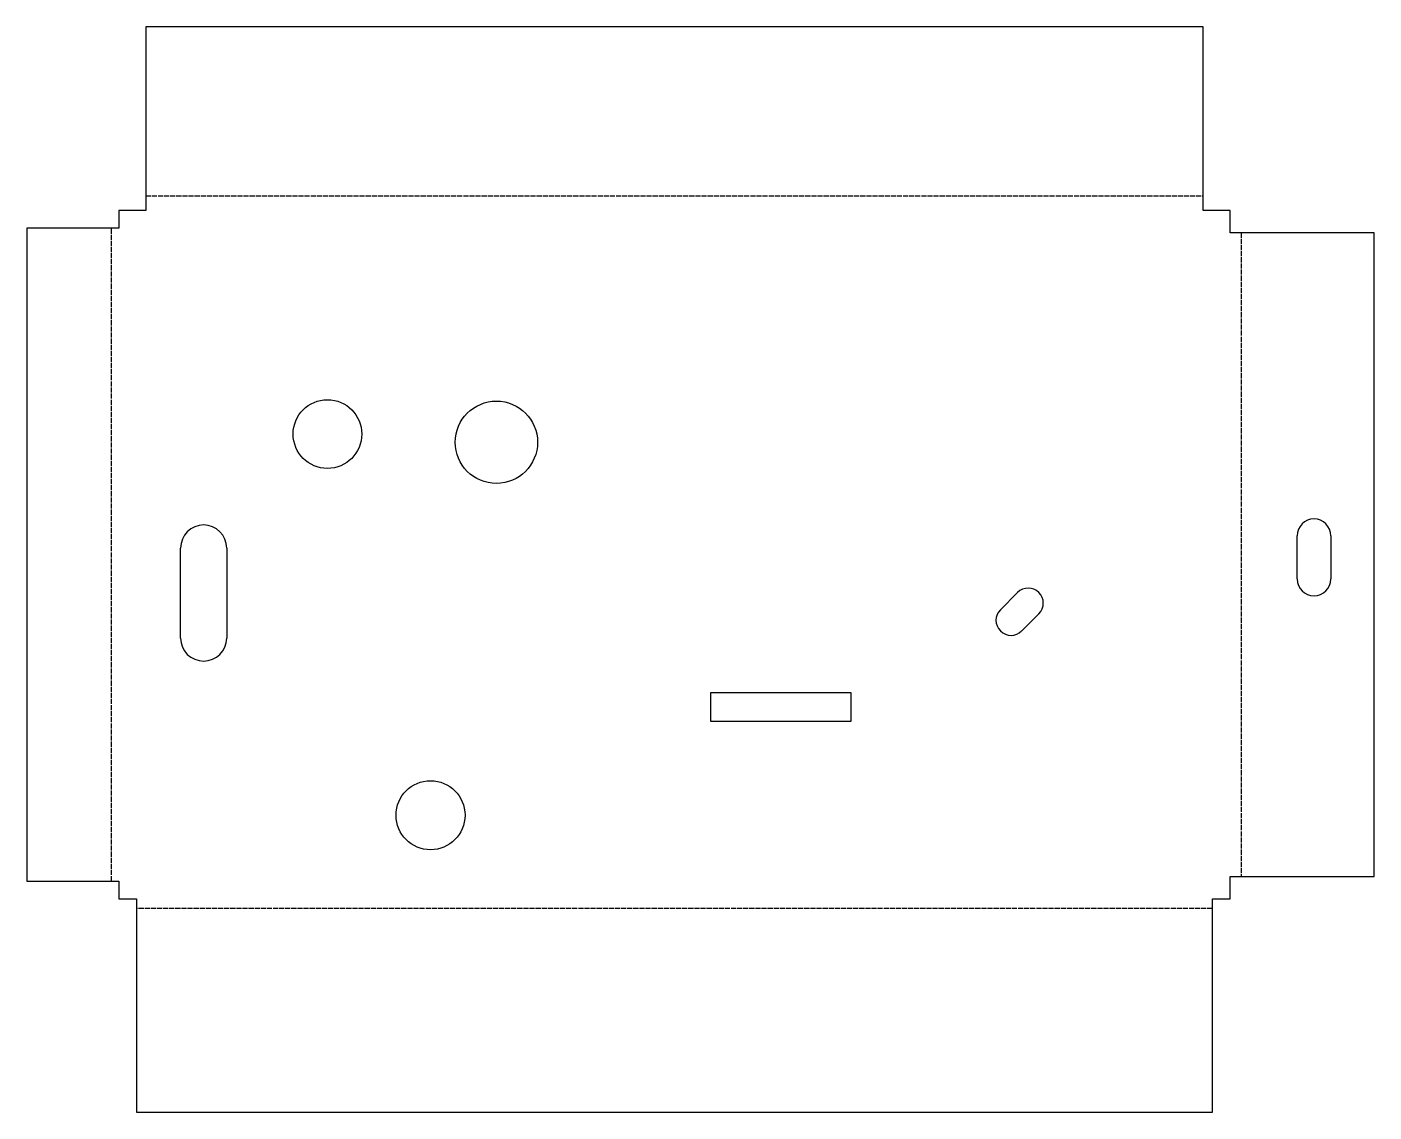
# Model space of a CAD drawing. Header units: millimetres. Extents: x -23 to 313, y -53 to 218.
import ezdxf

# ---------------------------------------------------------------- set-up
doc = ezdxf.new("R2010")
doc.units = ezdxf.units.MM
doc.linetypes.add('DASHED', pattern=[1.524, 1.27, -0.254])
doc.layers.add('BEND', color=7, linetype='Continuous')
doc.layers.add('CUT', color=7, linetype='Continuous')

msp = doc.modelspace()

# ---------------------------------------------------------------- linework, layer by layer
at = {"layer": 'BEND', "color": 1, "linetype": 'DASHED'}
for p, q in [((6.75, 175.44), (270.64, 175.44)), ((-1.81, 4.45), (-1.81, 167.37)), ((280.1, 166.22), (280.1, 5.6)), ((272.94, -2.41), (4.45, -2.41))]:
    msp.add_line(p, q, dxfattribs=at)
at = {"layer": 'CUT'}
for p, q in [((270.64, 217.61), (6.75, 217.61)), ((6.75, 217.61), (6.75, 171.82)), ((270.64, 171.82), (270.64, 217.61)), ((6.75, 171.82), (0, 171.82)), ((0, 171.82), (0, 167.37)), ((277.39, 171.82), (270.64, 171.82)), ((277.39, 166.22), (277.39, 171.82)), ((0, 167.37), (-22.91, 167.37)), ((-22.91, 167.37), (-22.91, 4.45)), ((313.28, 166.22), (277.39, 166.22)), ((313.28, 5.6), (313.28, 166.22)), ((15.43, 65.11), (15.43, 87.57)), ((26.95, 87.57), (26.95, 65.11)), ((294.11, 79.84), (294.11, 90.64)), ((302.48, 90.64), (302.48, 79.84)), ((220.03, 72.18), (224.32, 76.47)), ((229.63, 71.17), (225.34, 66.87)), ((147.79, 44.3), (147.79, 51.52)), ((147.79, 51.52), (182.7, 51.52)), ((182.7, 51.52), (182.7, 44.3)), ((182.7, 44.3), (147.79, 44.3)), ((-22.91, 4.45), (0, 4.45)), ((0, 4.45), (0, 0)), ((277.39, 0), (277.39, 5.6)), ((277.39, 5.6), (313.28, 5.6)), ((0, 0), (4.45, 0)), ((4.45, 0), (4.45, -53.19)), ((272.94, -53.19), (272.94, 0)), ((272.94, 0), (277.39, 0)), ((4.45, -53.19), (272.94, -53.19))]:
    msp.add_line(p, q, dxfattribs=at)
for centre, radius in [((52.09, 116.01), 8.57), ((94.25, 113.96), 10.27), ((77.81, 20.88), 8.61)]:
    msp.add_circle(centre, radius, dxfattribs=at)
for centre, radius, start, end in [((298.3, 90.64), 4.18, 0, 180), ((21.19, 87.57), 5.76, 0, 180), ((226.98, 73.82), 3.75, -45, 135), ((298.3, 79.84), 4.18, 180, 0), ((222.68, 69.53), 3.75, 135, -45), ((21.19, 65.11), 5.76, 180, 0)]:
    msp.add_arc(centre, radius, start, end, dxfattribs=at)

doc.saveas('drawing.dxf')
